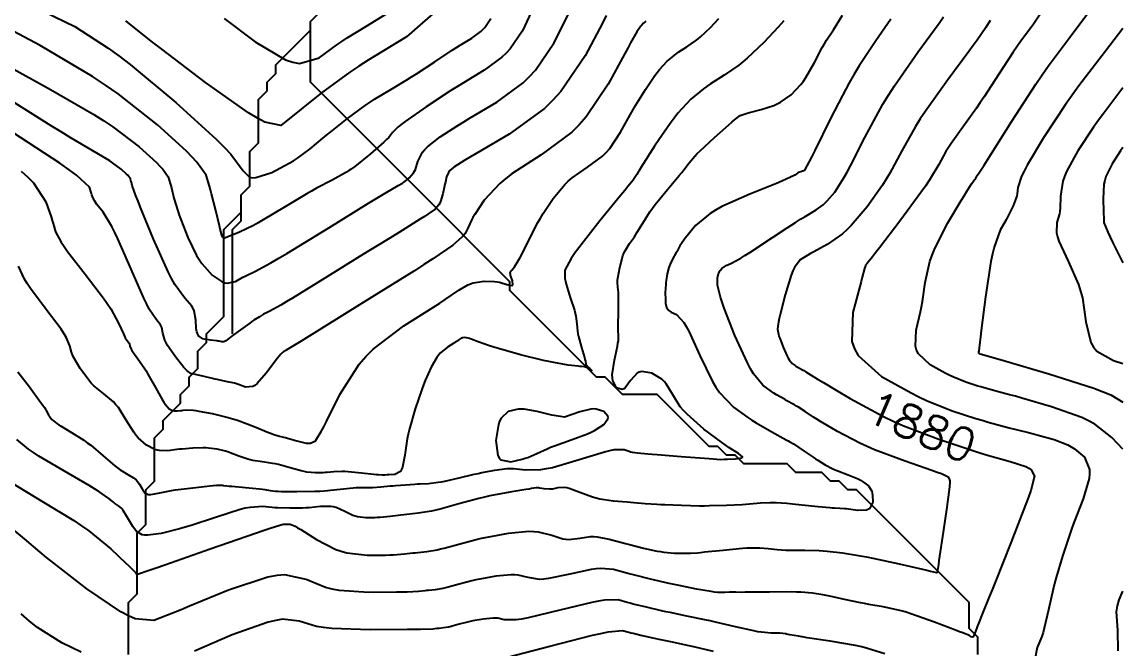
# Model space of a CAD drawing. Header units: metres. Extents: x 837475 to 838479, y 1189012 to 1191015.
# Drawn here: x 838349.6 to 838476.5, y 1189765.9 to 1189838.2 of the extents above; entities that cross this region are included whole.
import ezdxf

# ---------------------------------------------------------------- set-up
doc = ezdxf.new("R2010")
doc.units = ezdxf.units.M
doc.header["$LTSCALE"] = 0.3
for name, color, linetype in [('COTAS 10', 1, 'Continuous'), ('COTAS INT', 252, 'Continuous'), ('DRENAJE', 5, 'Continuous')]:
    doc.layers.add(name, color=color, linetype=linetype)
doc.styles.get("Standard").update_dxf_attribs({"font": 'simplex.shx'})

msp = doc.modelspace()

# ---------------------------------------------------------------- linework, layer by layer
at = {"layer": 'COTAS 10'}
for points in [[(838352.063, 1189839.37), (838355.663, 1189837.626), (838359.512, 1189835.154), (838360.737, 1189834.252), (838362.032, 1189833.257), (838367.287, 1189828.877), (838371.951, 1189824.632), (838372.874, 1189823.721), (838373.637, 1189822.924), (838375.063, 1189821.001), (838375.801, 1189820.258), (838376.132, 1189820.206), (838376.516, 1189820.22), (838378.359, 1189820.823), (838380.376, 1189821.871), (838380.871, 1189822.166), (838381.339, 1189822.462), (838382.797, 1189823.547), (838384.235, 1189824.749), (838384.434, 1189824.91), (838384.69, 1189825.118), (838385.17, 1189825.504), (838387.109, 1189827.03), (838389.147, 1189828.536), (838389.69, 1189828.91), (838390.224, 1189829.264), (838392.072, 1189830.385), (838393.942, 1189831.48), (838394.489, 1189831.817), (838395.049, 1189832.169), (838397.177, 1189833.565), (838399.174, 1189834.892), (838399.652, 1189835.202), (838400.097, 1189835.486), (838401.432, 1189836.303), (838402.451, 1189837.048), (838402.697, 1189837.286), (838402.927, 1189837.539), (838403.629, 1189838.568)], [(838461.209, 1189838.318), (838460.69, 1189837.52), (838459.69, 1189836.073), (838459.25, 1189835.465), (838458.74, 1189834.767), (838456.311, 1189831.498), (838453.742, 1189827.894), (838453.143, 1189826.984), (838452.593, 1189826.113), (838451.016, 1189823.288), (838449.639, 1189820.735), (838449.216, 1189820.036), (838448.774, 1189819.34), (838447.026, 1189816.856), (838445.18, 1189814.692), (838444.676, 1189814.199), (838444.176, 1189813.751), (838442.398, 1189812.516), (838440.853, 1189811.674), (838440.501, 1189811.475), (838440.181, 1189811.291), (838439.297, 1189810.746), (838438.619, 1189809.854), (838438.429, 1189809.451), (838438.238, 1189808.979), (838437.542, 1189806.713), (838436.981, 1189804.453), (838436.876, 1189803.987), (838436.792, 1189803.589), (838436.68, 1189802.801), (838436.67, 1189802.728), (838436.708, 1189802.535), (838436.783, 1189802.16), (838436.848, 1189801.947), (838436.927, 1189801.71), (838437.332, 1189800.653), (838437.795, 1189799.629), (838437.911, 1189799.413), (838438.021, 1189799.225), (838438.372, 1189798.791), (838438.695, 1189798.558), (838438.787, 1189798.497), (838438.881, 1189798.439), (838439.227, 1189798.241), (838439.554, 1189798.062), (838439.634, 1189798.015), (838439.711, 1189797.969), (838439.952, 1189797.812), (838440.864, 1189797.252), (838441.363, 1189796.952), (838441.969, 1189796.589), (838443.431, 1189795.718), (838445.049, 1189794.754), (838448.914, 1189792.666), (838450.015, 1189792.143), (838451.129, 1189791.645), (838455.263, 1189790.044), (838459.099, 1189788.776), (838460.024, 1189788.487), (838460.89, 1189788.224), (838463.523, 1189787.501), (838465.32, 1189786.908), (838465.659, 1189786.728), (838465.928, 1189786.541), (838466.326, 1189785.806), (838465.875, 1189784.152), (838465.608, 1189783.386), (838465.281, 1189782.485), (838463.588, 1189778.118), (838461.807, 1189773.665), (838461.424, 1189772.711), (838461.089, 1189771.877), (838460.273, 1189769.869), (838459.839, 1189768.794), (838459.743, 1189768.548), (838459.658, 1189768.325), (838459.439, 1189767.704), (838459.282, 1189767.347), (838459.235, 1189767.29), (838459.188, 1189767.252), (838459.007, 1189767.262), (838458.844, 1189767.372), (838458.809, 1189767.396), (838458.777, 1189767.417), (838458.695, 1189767.47), (838458.062, 1189767.722), (838457.682, 1189767.868), (838457.214, 1189768.048), (838454.786, 1189768.974), (838452.051, 1189769.941), (838451.39, 1189770.146), (838450.771, 1189770.324), (838448.88, 1189770.741), (838447.209, 1189771.019), (838446.728, 1189771.108), (838446.239, 1189771.204), (838444.407, 1189771.595), (838442.697, 1189771.966), (838442.285, 1189772.048), (838441.9, 1189772.122), (838440.732, 1189772.317), (838439.364, 1189772.42), (838439.129, 1189772.427), (838438.854, 1189772.436), (838438.286, 1189772.446), (838435.757, 1189772.44), (838433.396, 1189772.409), (838432.933, 1189772.405), (838432.553, 1189772.402), (838431.871, 1189772.406), (838431.698, 1189772.424), (838431.541, 1189772.441), (838431.329, 1189772.438), (838431.237, 1189772.432), (838431.129, 1189772.424), (838430.621, 1189772.374), (838429.75, 1189772.397), (838429.414, 1189772.434), (838429.038, 1189772.485), (838427.338, 1189772.78), (838425.329, 1189773.19), (838424.758, 1189773.313), (838424.18, 1189773.441), (838422.042, 1189773.937), (838420.061, 1189774.425), (838419.583, 1189774.547), (838419.136, 1189774.663), (838417.777, 1189775.036), (838416.295, 1189775.16), (838415.771, 1189775.119), (838415.198, 1189775.045), (838412.717, 1189774.506), (838410.275, 1189773.987), (838409.726, 1189773.926), (838409.232, 1189773.901), (838407.911, 1189774.107), (838406.756, 1189774.4), (838406.368, 1189774.429), (838405.951, 1189774.435), (838404.197, 1189774.271), (838402.361, 1189773.94), (838401.893, 1189773.841), (838401.441, 1189773.739), (838399.954, 1189773.347), (838398.694, 1189772.999), (838398.386, 1189772.925), (838398.097, 1189772.861), (838397.198, 1189772.712), (838396.43, 1189772.627), (838396.222, 1189772.603), (838396.016, 1189772.58), (838395.29, 1189772.497), (838393.974, 1189772.43), (838393.396, 1189772.417), (838392.726, 1189772.407), (838389.536, 1189772.391), (838386.126, 1189772.622), (838385.317, 1189772.768), (838384.567, 1189772.949), (838382.346, 1189773.899), (838379.852, 1189774.426), (838378.93, 1189774.34), (838377.907, 1189774.154), (838373.373, 1189772.647), (838368.894, 1189770.797), (838367.904, 1189770.394), (838367.024, 1189770.039), (838364.75, 1189769.155), (838362.617, 1189769.365), (838361.825, 1189769.7), (838360.947, 1189770.155), (838357.047, 1189772.801), (838353.221, 1189775.775), (838352.39, 1189776.438), (838351.657, 1189777.03), (838349.832, 1189778.59), (838348.492, 1189779.698)], [(838349.475, 1189820.955), (838350.247, 1189820.269), (838350.905, 1189819.609), (838352.328, 1189817.437), (838352.911, 1189815.681), (838353.039, 1189815.285), (838353.152, 1189814.926), (838353.442, 1189813.954), (838354.083, 1189812.771), (838354.418, 1189812.279), (838354.821, 1189811.716), (838356.846, 1189809.09), (838358.946, 1189806.331), (838359.397, 1189805.684), (838359.791, 1189805.087), (838360.743, 1189803.352), (838361.251, 1189802.187), (838361.366, 1189801.949), (838361.47, 1189801.747), (838361.75, 1189801.324), (838361.917, 1189801.13), (838361.949, 1189801.073), (838361.974, 1189801.015), (838362.014, 1189800.792), (838362.15, 1189800.429), (838362.236, 1189800.281), (838362.344, 1189800.113), (838362.907, 1189799.338), (838363.644, 1189798.279), (838363.862, 1189797.932), (838364.085, 1189797.562), (838364.939, 1189796.032), (838365.727, 1189794.632), (838365.909, 1189794.344), (838366.075, 1189794.098), (838366.543, 1189793.57), (838366.908, 1189793.381), (838367.009, 1189793.35), (838367.11, 1189793.327), (838367.475, 1189793.322), (838367.863, 1189793.372), (838367.978, 1189793.384), (838368.097, 1189793.396), (838368.556, 1189793.432), (838369.3, 1189793.389), (838369.599, 1189793.35), (838369.938, 1189793.299), (838371.498, 1189793.021), (838373.35, 1189792.573), (838373.873, 1189792.416), (838374.4, 1189792.245), (838376.341, 1189791.508), (838377.984, 1189790.834), (838378.323, 1189790.703), (838378.612, 1189790.597), (838379.238, 1189790.412), (838379.727, 1189790.31), (838379.93, 1189790.255), (838380.162, 1189790.189), (838381.243, 1189789.854), (838382.345, 1189789.608), (838382.59, 1189789.598), (838382.81, 1189789.613), (838383.386, 1189789.874), (838384.066, 1189790.951), (838384.352, 1189791.479), (838384.679, 1189792.107), (838386.209, 1189795.208), (838388.44, 1189798.707), (838389.209, 1189799.586), (838390.043, 1189800.427), (838393.599, 1189803.137), (838396.993, 1189805.262), (838397.724, 1189805.733), (838398.366, 1189806.153), (838399.931, 1189807.245), (838400.972, 1189807.865), (838401.283, 1189807.986), (838401.603, 1189808.086), (838402.845, 1189808.268), (838404.042, 1189808.237), (838404.335, 1189808.203), (838404.611, 1189808.159), (838405.469, 1189807.908), (838406.026, 1189807.773), (838406.111, 1189807.802), (838406.167, 1189807.86), (838406.123, 1189808.309), (838405.936, 1189808.84), (838405.902, 1189808.949), (838405.875, 1189809.042), (838405.844, 1189809.242), (838405.931, 1189809.405), (838405.979, 1189809.474), (838406.037, 1189809.554), (838406.334, 1189809.932), (838406.785, 1189810.636), (838406.817, 1189810.686), (838406.992, 1189811.003), (838407.185, 1189811.368), (838408.035, 1189813.077), (838409.049, 1189815.033), (838409.345, 1189815.552), (838409.649, 1189816.063), (838410.803, 1189817.827), (838412.139, 1189819.412), (838412.557, 1189819.809), (838412.997, 1189820.189), (838414.757, 1189821.41), (838416.499, 1189822.702), (838416.927, 1189823.127), (838417.33, 1189823.58), (838418.59, 1189825.455), (838419.7, 1189827.467), (838420.01, 1189828.005), (838420.321, 1189828.536), (838421.45, 1189830.386), (838422.526, 1189831.977), (838422.803, 1189832.345), (838423.071, 1189832.681), (838423.962, 1189833.633), (838424.548, 1189834.118), (838424.816, 1189834.341), (838425.06, 1189834.524), (838425.308, 1189834.701), (838426.232, 1189835.29), (838427.223, 1189835.967), (838427.513, 1189836.198), (838427.81, 1189836.449), (838428.939, 1189837.517), (838429.923, 1189838.55)], [(838476.51378, 1189823.68117), (838476.241, 1189823.297), (838475.249, 1189821.808), (838474.549, 1189820.329), (838474.422, 1189819.897), (838474.324, 1189819.455), (838474.21, 1189817.78), (838474.273, 1189816.303), (838474.286, 1189815.987), (838474.298, 1189815.711), (838474.325, 1189815.049), (838474.753, 1189813.925), (838475.018, 1189813.358), (838475.346, 1189812.68), (838476.51378, 1189810.37992)]]:
    msp.add_lwpolyline(points, dxfattribs=at)
at = {"layer": 'COTAS INT'}
for points in [[(838408.56, 1189839.874), (838407.259, 1189837.137), (838405.855, 1189835.078), (838405.394, 1189834.573), (838404.902, 1189834.095), (838402.863, 1189832.607), (838400.474, 1189831.162), (838399.761, 1189830.712), (838399.025, 1189830.242), (838396.181, 1189828.363), (838393.762, 1189826.681), (838393.295, 1189826.334), (838392.915, 1189826.039), (838392.272, 1189825.401), (838391.845, 1189824.841), (838391.6, 1189824.594), (838391.301, 1189824.307), (838389.764, 1189822.941), (838387.933, 1189821.487), (838387.448, 1189821.146), (838387.265, 1189821.025), (838386.972, 1189820.831), (838385.333, 1189819.915), (838383.53, 1189818.985), (838382.95, 1189818.662), (838382.335, 1189818.31), (838379.825, 1189816.801), (838377.366, 1189815.331), (838376.784, 1189815.004), (838376.245, 1189814.712), (838374.653, 1189813.944), (838373.588, 1189813.502), (838373.381, 1189813.416), (838373.212, 1189813.345), (838372.919, 1189813.216), (838372.87, 1189813.205), (838372.855, 1189813.208), (838372.839, 1189813.214), (838372.778, 1189813.255), (838372.717, 1189813.324), (838372.701, 1189813.348), (838372.685, 1189813.373), (838372.633, 1189813.48), (838372.49, 1189814.002), (838372.417, 1189814.289), (838372.329, 1189814.638), (838371.894, 1189816.412), (838371.403, 1189818.361), (838371.281, 1189818.82), (838371.165, 1189819.244), (838370.796, 1189820.486), (838369.734, 1189821.998), (838369.182, 1189822.592), (838368.518, 1189823.262), (838365.187, 1189826.319), (838360.639, 1189829.878), (838359.208, 1189830.865), (838357.703, 1189831.854), (838351.647, 1189835.429), (838346.133, 1189838.38)], [(838398.178, 1189840.179), (838393.888, 1189836.446), (838389.477, 1189833.761), (838388.389, 1189833.052), (838387.358, 1189832.359), (838384.114, 1189829.98), (838381.763, 1189828.111), (838379.406, 1189826.237), (838377.577, 1189826.597), (838376.713, 1189827.054), (838375.695, 1189827.667), (838370.729, 1189831.171), (838365.686, 1189835.01), (838364.619, 1189835.834), (838363.696, 1189836.554), (838361.55, 1189838.292)], [(838467.539, 1189839.895), (838466.115, 1189837.809), (838464.687, 1189835.895), (838464.267, 1189835.294), (838463.836, 1189834.663), (838462.191, 1189832.129), (838460.513, 1189829.533), (838460.062, 1189828.863), (838459.618, 1189828.215), (838458.059, 1189826.049), (838456.708, 1189824.153), (838456.393, 1189823.674), (838456.104, 1189823.216), (838455.274, 1189821.73), (838454.181, 1189819.901), (838453.726, 1189819.227), (838453.205, 1189818.481), (838450.773, 1189815.179), (838448.448, 1189812.131), (838447.994, 1189811.544), (838447.624, 1189811.069), (838446.973, 1189810.281), (838446.865, 1189810.163), (838446.837, 1189810.11), (838446.81, 1189810.048), (838446.717, 1189809.75), (838446.454, 1189808.752), (838446.319, 1189808.248), (838446.157, 1189807.645), (838445.35, 1189804.648), (838445.259, 1189801.305), (838445.55, 1189800.484), (838445.977, 1189799.708), (838448.66, 1189797.287), (838452.089, 1189795.389), (838452.986, 1189794.944), (838453.861, 1189794.533), (838456.832, 1189793.341), (838459.558, 1189792.453), (838460.279, 1189792.235), (838460.984, 1189792.029), (838463.408, 1189791.384), (838465.617, 1189790.829), (838466.186, 1189790.68), (838466.738, 1189790.533), (838468.58, 1189790.017), (838470.163, 1189789.396), (838470.551, 1189789.183), (838470.917, 1189788.952), (838472.06, 1189787.97), (838472.649, 1189786.565), (838472.667, 1189786.068), (838472.621, 1189785.523), (838471.932, 1189783.166), (838470.894, 1189780.536), (838470.628, 1189779.819), (838470.371, 1189779.107), (838469.525, 1189776.579), (838468.802, 1189774.108), (838468.624, 1189773.433), (838468.456, 1189772.762), (838467.929, 1189770.37), (838467.445, 1189768.267), (838467.303, 1189767.779), (838467.159, 1189767.331), (838466.611, 1189766.05), (838466.34, 1189764.657)], [(838416.935, 1189838.897), (838416.52, 1189838.081), (838414.518, 1189834.273), (838411.71, 1189830.156), (838410.788, 1189829.145), (838409.803, 1189828.191), (838405.727, 1189825.213), (838402.019, 1189823.046), (838401.268, 1189822.603), (838400.635, 1189822.227), (838399.344, 1189821.437), (838398.906, 1189821.053), (838398.811, 1189820.933), (838398.728, 1189820.808), (838398.526, 1189820.307), (838398.383, 1189819.677), (838398.337, 1189819.471), (838398.289, 1189819.25), (838398.092, 1189818.336), (838397.829, 1189817.456), (838397.738, 1189817.256), (838397.64, 1189817.076), (838397.22, 1189816.585), (838396.349, 1189815.987), (838395.967, 1189815.739), (838395.523, 1189815.456), (838393.409, 1189814.137), (838391.961, 1189813.242), (838390.509, 1189812.345), (838389.569, 1189811.764), (838388.569, 1189811.146), (838384.466, 1189808.605), (838380.766, 1189806.332), (838380.021, 1189805.882), (838379.397, 1189805.51), (838378.153, 1189804.815), (838377.69, 1189804.604), (838377.558, 1189804.538), (838377.425, 1189804.467), (838376.93, 1189804.183), (838376.291, 1189803.766), (838376.067, 1189803.612), (838375.823, 1189803.441), (838374.771, 1189802.684), (838373.789, 1189801.961), (838373.588, 1189801.811), (838373.419, 1189801.683), (838373.068, 1189801.405), (838372.91, 1189801.306), (838372.862, 1189801.291), (838372.813, 1189801.282), (838372.621, 1189801.297), (838372.295, 1189801.352), (838372.161, 1189801.37), (838372.009, 1189801.387), (838371.3, 1189801.458), (838370.582, 1189801.582), (838370.424, 1189801.633), (838370.283, 1189801.691), (838369.921, 1189801.963), (838369.724, 1189802.437), (838369.686, 1189802.623), (838369.657, 1189802.831), (838369.613, 1189803.782), (838369.423, 1189804.843), (838369.302, 1189805.121), (838369.151, 1189805.393), (838368.355, 1189806.318), (838367.199, 1189807.897), (838366.819, 1189808.58), (838366.415, 1189809.371), (838364.741, 1189813.116), (838363.242, 1189816.77), (838362.947, 1189817.502), (838362.704, 1189818.114), (838362.263, 1189819.317), (838362.17, 1189819.688), (838362.147, 1189819.775), (838362.125, 1189819.856), (838362.054, 1189820.093), (838361.852, 1189820.38), (838361.747, 1189820.493), (838361.621, 1189820.621), (838360.987, 1189821.202), (838360.016, 1189821.938), (838359.676, 1189822.162), (838359.307, 1189822.396), (838357.718, 1189823.315), (838355.098, 1189824.853), (838354.078, 1189825.476), (838352.93, 1189826.186), (838347.718, 1189829.465)], [(838347.931, 1189833.105), (838352.864, 1189830.367), (838357.832, 1189827.493), (838358.988, 1189826.763), (838360.049, 1189826.061), (838363.087, 1189823.761), (838365.07, 1189821.942), (838365.465, 1189821.543), (838365.793, 1189821.189), (838366.425, 1189820.289), (838366.645, 1189819.55), (838366.714, 1189819.298), (838366.787, 1189819.025), (838367.079, 1189817.864), (838367.517, 1189816.376), (838367.682, 1189815.896), (838367.866, 1189815.386), (838368.687, 1189813.298), (838369.69, 1189811.248), (838369.988, 1189810.761), (838370.295, 1189810.31), (838371.478, 1189808.976), (838372.645, 1189808.191), (838372.943, 1189808.087), (838373.229, 1189808.031), (838374.169, 1189808.24), (838375.039, 1189808.736), (838375.281, 1189808.862), (838375.523, 1189808.983), (838376.403, 1189809.38), (838378.252, 1189810.378), (838379.105, 1189810.878), (838380.106, 1189811.476), (838384.954, 1189814.443), (838389.528, 1189817.263), (838389.718, 1189817.38), (838390.665, 1189817.959), (838391.452, 1189818.436), (838392.952, 1189819.311), (838393.421, 1189819.573), (838393.556, 1189819.663), (838393.695, 1189819.761), (838394.218, 1189820.176), (838394.701, 1189820.75), (838394.813, 1189820.948), (838394.917, 1189821.163), (838395.217, 1189822.08), (838395.754, 1189823.136), (838396.007, 1189823.44), (838396.306, 1189823.748), (838397.762, 1189824.9), (838399.83, 1189826.234), (838400.514, 1189826.657), (838401.247, 1189827.104), (838404.295, 1189828.91), (838407.352, 1189831.143), (838408.091, 1189831.859), (838408.782, 1189832.617), (838410.888, 1189835.705), (838412.54, 1189838.978)], [(838348.31, 1189785.058), (838351.845, 1189782.931), (838355.537, 1189780.691), (838356.427, 1189780.09), (838357.259, 1189779.498), (838359.788, 1189777.43), (838361.542, 1189775.781), (838361.886, 1189775.454), (838362.168, 1189775.183), (838362.677, 1189774.668), (838362.777, 1189774.551), (838362.801, 1189774.529), (838362.824, 1189774.513), (838362.895, 1189774.494), (838364.213, 1189774.949), (838365.021, 1189775.231), (838366.022, 1189775.581), (838371.241, 1189777.408), (838376.472, 1189779.229), (838377.481, 1189779.575), (838378.299, 1189779.853), (838379.667, 1189780.282), (838379.802, 1189780.268), (838379.844, 1189780.265), (838379.887, 1189780.262), (838380.057, 1189780.258), (838380.233, 1189780.261), (838380.28, 1189780.263), (838380.326, 1189780.265), (838380.488, 1189780.281), (838381.046, 1189780.018), (838381.342, 1189779.846), (838381.7, 1189779.631), (838383.504, 1189778.495), (838385.745, 1189777.356), (838386.379, 1189777.138), (838387.019, 1189776.963), (838389.375, 1189776.686), (838391.488, 1189776.708), (838391.974, 1189776.721), (838392.416, 1189776.739), (838393.657, 1189776.828), (838394.635, 1189776.941), (838394.913, 1189776.972), (838395.193, 1189777.004), (838396.227, 1189777.118), (838397.437, 1189777.319), (838397.827, 1189777.405), (838398.241, 1189777.504), (838399.937, 1189777.973), (838401.941, 1189778.502), (838402.549, 1189778.639), (838403.18, 1189778.772), (838405.651, 1189779.218), (838408.014, 1189779.439), (838408.576, 1189779.43), (838409.098, 1189779.391), (838410.653, 1189778.997), (838411.933, 1189778.585), (838412.283, 1189778.535), (838412.63, 1189778.512), (838413.868, 1189778.66), (838415.132, 1189778.843), (838415.497, 1189778.842), (838415.867, 1189778.819), (838417.257, 1189778.55), (838418.737, 1189778.136), (838419.165, 1189778.023), (838419.6, 1189777.909), (838421.234, 1189777.502), (838422.803, 1189777.169), (838423.196, 1189777.103), (838423.572, 1189777.047), (838424.782, 1189776.937), (838425.732, 1189776.91), (838425.944, 1189776.906), (838426.135, 1189776.904), (838426.637, 1189776.909), (838427.436, 1189776.975), (838427.813, 1189777.012), (838428.257, 1189777.057), (838430.424, 1189777.283), (838432.658, 1189777.493), (838433.144, 1189777.526), (838433.574, 1189777.549), (838434.647, 1189777.544), (838435.589, 1189777.445), (838436.627, 1189777.336), (838437.632, 1189777.268), (838437.966, 1189777.257), (838438.323, 1189777.25), (838438.787, 1189777.25), (838439.811, 1189777.251), (838441.478, 1189777.222), (838441.948, 1189777.195), (838442.422, 1189777.161), (838444.165, 1189776.968), (838446.243, 1189776.622), (838446.928, 1189776.49), (838447.66, 1189776.343), (838450.7, 1189775.684), (838453.398, 1189775.072), (838453.914, 1189774.955), (838454.33, 1189774.861), (838454.999, 1189774.71), (838455.018, 1189774.706), (838455.024, 1189774.704), (838455.031, 1189774.702), (838455.06, 1189774.692), (838455.092, 1189774.695), (838455.1, 1189774.702), (838455.108, 1189774.711), (838455.136, 1189774.763), (838455.159, 1189774.828), (838455.167, 1189774.862), (838455.176, 1189774.919), (838455.275, 1189775.632), (838455.337, 1189776.062), (838455.413, 1189776.593), (838455.812, 1189779.351), (838456.225, 1189782.23), (838456.311, 1189782.837), (838456.385, 1189783.362), (838456.548, 1189784.573), (838456.583, 1189785.148), (838456.576, 1189785.273), (838456.561, 1189785.382), (838456.448, 1189785.654), (838455.574, 1189786.049), (838455.079, 1189786.236), (838454.475, 1189786.457), (838451.382, 1189787.539), (838447.873, 1189788.851), (838447.007, 1189789.219), (838446.187, 1189789.587), (838443.607, 1189790.932), (838441.643, 1189792.113), (838441.212, 1189792.378), (838440.829, 1189792.616), (838439.852, 1189793.254), (838439.108, 1189793.739), (838438.872, 1189793.88), (838438.624, 1189794.026), (838437.617, 1189794.577), (838437.542, 1189794.62), (838436.549, 1189795.186), (838436.261, 1189795.367), (838435.977, 1189795.553), (838434.981, 1189796.272), (838433.897, 1189797.611), (838433.558, 1189798.189), (838433.201, 1189798.856), (838431.773, 1189802.013), (838430.528, 1189805.18), (838430.287, 1189805.853), (838430.092, 1189806.437), (838429.76, 1189807.814), (838429.758, 1189808.509), (838429.769, 1189808.665), (838429.786, 1189808.805), (838429.892, 1189809.176), (838430.035, 1189809.426), (838430.076, 1189809.489), (838430.117, 1189809.55), (838430.269, 1189809.748), (838430.522, 1189809.945), (838430.626, 1189810.005), (838430.746, 1189810.067), (838431.301, 1189810.309), (838432.434, 1189810.924), (838432.918, 1189811.22), (838433.475, 1189811.571), (838436.103, 1189813.294), (838437.791, 1189814.41), (838438.763, 1189815.052), (838439.341, 1189815.425), (838439.851, 1189815.749), (838441.119, 1189816.507), (838441.949, 1189817.084), (838442.182, 1189817.293), (838442.417, 1189817.523), (838443.279, 1189818.533), (838444.342, 1189820.2), (838444.705, 1189820.845), (838445.097, 1189821.569), (838446.759, 1189824.846), (838448.825, 1189828.666), (838449.472, 1189829.732), (838450.151, 1189830.802), (838452.877, 1189834.697), (838455.329, 1189838.032), (838455.837, 1189838.748)], [(838421.495, 1189838.244), (838421.23, 1189838.024), (838420.953, 1189837.729), (838420.87, 1189837.624), (838420.784, 1189837.51), (838420.45, 1189837.016), (838419.731, 1189835.753), (838419.402, 1189835.154), (838419.017, 1189834.447), (838417.158, 1189830.994), (838414.62, 1189827.214), (838413.806, 1189826.301), (838412.945, 1189825.446), (838409.434, 1189822.842), (838406.101, 1189820.685), (838405.351, 1189820.112), (838404.676, 1189819.549), (838402.865, 1189817.605), (838401.777, 1189815.98), (838401.558, 1189815.618), (838401.376, 1189815.295), (838401.015, 1189814.449), (838400.668, 1189813.78), (838400.494, 1189813.568), (838400.286, 1189813.344), (838399.253, 1189812.443), (838396.932, 1189810.848), (838395.912, 1189810.187), (838394.808, 1189809.483), (838394.728, 1189809.432), (838389.092, 1189805.915), (838381.734, 1189801.375), (838380.233, 1189800.449), (838380.04, 1189800.33), (838380.001, 1189800.307), (838379.969, 1189800.287), (838379.904, 1189800.251), (838379.88, 1189800.24), (838379.873, 1189800.237), (838379.866, 1189800.233), (838379.84, 1189800.218), (838379.795, 1189800.188), (838379.782, 1189800.179), (838379.727, 1189800.14), (838379.641, 1189800.07), (838379.608, 1189800.042), (838379.572, 1189800.01), (838379.409, 1189799.862), (838379.037, 1189799.419), (838378.87, 1189799.2), (838378.674, 1189798.94), (838377.733, 1189797.654), (838376.682, 1189796.463), (838376.417, 1189796.263), (838376.163, 1189796.119), (838375.342, 1189796.068), (838374.54, 1189796.36), (838374.299, 1189796.433), (838374.049, 1189796.503), (838373.076, 1189796.725), (838372.063, 1189796.933), (838371.788, 1189796.993), (838371.515, 1189797.054), (838370.549, 1189797.285), (838369.739, 1189797.481), (838369.564, 1189797.521), (838369.41, 1189797.553), (838369.035, 1189797.617), (838368.621, 1189797.925), (838368.443, 1189798.111), (838368.239, 1189798.342), (838367.271, 1189799.54), (838366.351, 1189800.864), (838366.176, 1189801.174), (838366.035, 1189801.46), (838365.813, 1189802.287), (838365.699, 1189802.929), (838365.625, 1189803.097), (838365.534, 1189803.261), (838365.053, 1189803.821), (838364.242, 1189805.043), (838363.943, 1189805.625), (838363.612, 1189806.313), (838362.144, 1189809.678), (838360.626, 1189813.148), (838360.263, 1189813.902), (838359.924, 1189814.567), (838358.907, 1189816.221), (838358.206, 1189817.13), (838358.066, 1189817.325), (838357.95, 1189817.496), (838357.728, 1189817.906), (838357.628, 1189818.242), (838357.589, 1189818.367), (838357.544, 1189818.504), (838357.343, 1189819.112), (838355.847, 1189820.501), (838354.988, 1189821.131), (838353.935, 1189821.867), (838348.522, 1189825.412)], [(838449.76, 1189838.497), (838448.006, 1189835.98), (838446.075, 1189833.095), (838445.516, 1189832.154), (838444.946, 1189831.151), (838444.19, 1189829.694), (838442.8, 1189827.017), (838440.994, 1189823.349), (838440.638, 1189822.639), (838440.344, 1189822.062), (838439.807, 1189821.086), (838439.659, 1189820.987), (838439.612, 1189820.964), (838439.561, 1189820.942), (838439.356, 1189820.88), (838439.114, 1189820.793), (838439.041, 1189820.756), (838438.964, 1189820.713), (838438.665, 1189820.511), (838437.678, 1189820.03), (838437.167, 1189819.811), (838436.554, 1189819.555), (838433.485, 1189818.32), (838430.251, 1189816.867), (838429.534, 1189816.473), (838428.895, 1189816.083), (838427.233, 1189814.704), (838426.252, 1189813.517), (838426.042, 1189813.247), (838425.858, 1189813.003), (838425.42, 1189812.335), (838425.137, 1189811.809), (838425.053, 1189811.654), (838424.965, 1189811.495), (838424.626, 1189810.889), (838424.308, 1189810.237), (838424.234, 1189810.049), (838424.166, 1189809.858), (838423.973, 1189809.142), (838423.844, 1189808.36), (838423.816, 1189808.127), (838423.793, 1189807.887), (838423.738, 1189806.96), (838423.744, 1189806.107), (838423.759, 1189805.913), (838423.779, 1189805.737), (838423.897, 1189805.254), (838424.163, 1189804.904), (838424.276, 1189804.812), (838424.406, 1189804.723), (838425.016, 1189804.418), (838425.87, 1189803.519), (838426.153, 1189803.055), (838426.457, 1189802.498), (838427.723, 1189799.707), (838429.166, 1189796.726), (838429.582, 1189796.048), (838430.005, 1189795.435), (838431.59, 1189793.753), (838433.259, 1189792.549), (838433.735, 1189792.236), (838434.217, 1189791.933), (838436.007, 1189790.913), (838437.694, 1189789.989), (838437.891, 1189789.874), (838438.111, 1189789.746), (838438.506, 1189789.508), (838439.752, 1189788.696), (838440.795, 1189787.981), (838441.061, 1189787.805), (838441.318, 1189787.637), (838442.165, 1189787.111), (838443.052, 1189786.648), (838443.334, 1189786.521), (838443.631, 1189786.395), (838444.838, 1189785.944), (838445.99, 1189785.477), (838446.253, 1189785.34), (838446.492, 1189785.201), (838447.155, 1189784.673), (838447.539, 1189784.054), (838447.603, 1189783.856), (838447.648, 1189783.648), (838447.657, 1189782.803), (838447.324, 1189782.098), (838447.154, 1189781.979), (838446.951, 1189781.892), (838445.934, 1189781.85), (838444.864, 1189781.987), (838444.626, 1189782.013), (838444.415, 1189782.033), (838443.864, 1189782.063), (838443.25, 1189782.09), (838442.998, 1189782.11), (838442.712, 1189782.134), (838441.382, 1189782.265), (838439.479, 1189782.466), (838438.409, 1189782.579), (838437.753, 1189782.648), (838436.505, 1189782.734), (838436.172, 1189782.74), (838435.844, 1189782.739), (838434.704, 1189782.671), (838433.434, 1189782.559), (838433.023, 1189782.531), (838432.588, 1189782.504), (838430.802, 1189782.413), (838428.821, 1189782.36), (838428.261, 1189782.357), (838427.697, 1189782.357), (838425.622, 1189782.399), (838423.696, 1189782.476), (838423.225, 1189782.499), (838422.782, 1189782.522), (838421.408, 1189782.612), (838420.124, 1189782.717), (838419.737, 1189782.749), (838419.336, 1189782.783), (838417.774, 1189782.92), (838416.175, 1189783.16), (838415.751, 1189783.261), (838415.334, 1189783.375), (838413.894, 1189783.91), (838412.659, 1189784.376), (838412.371, 1189784.447), (838412.107, 1189784.494), (838411.348, 1189784.453), (838410.736, 1189784.312), (838410.564, 1189784.295), (838410.39, 1189784.288), (838409.755, 1189784.341), (838409.222, 1189784.43), (838409.114, 1189784.444), (838409.022, 1189784.455), (838408.832, 1189784.457), (838408.32, 1189784.365), (838408.026, 1189784.315), (838407.665, 1189784.256), (838405.812, 1189783.957), (838403.519, 1189783.527), (838402.881, 1189783.385), (838402.242, 1189783.232), (838399.921, 1189782.599), (838397.789, 1189782.01), (838397.268, 1189781.885), (838396.777, 1189781.777), (838395.256, 1189781.524), (838393.955, 1189781.38), (838393.603, 1189781.341), (838393.254, 1189781.301), (838392.024, 1189781.16), (838390.859, 1189781.047), (838390.551, 1189781.025), (838390.25, 1189781.008), (838389.214, 1189780.981), (838388.236, 1189781.096), (838387.97, 1189781.168), (838387.707, 1189781.259), (838386.776, 1189781.732), (838385.79, 1189782.175), (838385.491, 1189782.246), (838385.182, 1189782.295), (838383.974, 1189782.285), (838382.657, 1189782.162), (838382.279, 1189782.139), (838381.895, 1189782.122), (838380.461, 1189782.099), (838379.079, 1189782.136), (838378.728, 1189782.156), (838378.391, 1189782.18), (838377.287, 1189782.3), (838375.856, 1189782.202), (838375.312, 1189782.089), (838374.704, 1189781.938), (838371.976, 1189781.08), (838369.086, 1189780.118), (838368.376, 1189779.902), (838367.706, 1189779.707), (838365.611, 1189779.183), (838364.054, 1189778.984), (838363.722, 1189778.994), (838363.433, 1189779.031), (838362.749, 1189779.403), (838362.337, 1189780.009), (838362.22, 1189780.195), (838362.102, 1189780.39), (838361.662, 1189781.157), (838361.242, 1189781.844), (838361.135, 1189781.987), (838361.033, 1189782.11), (838360.7, 1189782.384), (838360.343, 1189782.6), (838360.225, 1189782.687), (838360.098, 1189782.785), (838359.574, 1189783.234), (838358.436, 1189784.036), (838357.923, 1189784.356), (838357.324, 1189784.719), (838354.446, 1189786.383), (838351.514, 1189788.121), (838350.881, 1189788.53), (838350.326, 1189788.908), (838348.968, 1189790.013)], [(838349.092, 1189797.819), (838350.409, 1189796.086), (838351.705, 1189794.346), (838351.957, 1189793.995), (838352.161, 1189793.699), (838352.509, 1189793.102), (838352.611, 1189792.844), (838352.661, 1189792.763), (838352.72, 1189792.678), (838353.011, 1189792.335), (838353.57, 1189791.88), (838353.798, 1189791.724), (838354.059, 1189791.556), (838355.266, 1189790.84), (838356.689, 1189789.939), (838357.086, 1189789.653), (838357.483, 1189789.352), (838358.929, 1189788.134), (838360.247, 1189787.004), (838360.565, 1189786.757), (838360.862, 1189786.54), (838361.762, 1189785.995), (838362.433, 1189785.608), (838362.585, 1189785.49), (838362.723, 1189785.367), (838363.1, 1189784.882), (838363.37, 1189784.412), (838363.44, 1189784.298), (838363.508, 1189784.192), (838363.737, 1189783.866), (838364.102, 1189783.69), (838364.256, 1189783.678), (838364.433, 1189783.682), (838365.261, 1189783.829), (838366.421, 1189784.073), (838366.807, 1189784.139), (838367.222, 1189784.204), (838368.952, 1189784.43), (838370.581, 1189784.612), (838370.932, 1189784.65), (838371.239, 1189784.682), (838371.986, 1189784.75), (838372.367, 1189784.772), (838372.444, 1189784.776), (838372.509, 1189784.778), (838372.639, 1189784.777), (838372.688, 1189784.765), (838372.702, 1189784.761), (838372.716, 1189784.756), (838372.768, 1189784.736), (838373.194, 1189784.683), (838373.444, 1189784.658), (838373.751, 1189784.627), (838375.337, 1189784.479), (838376.964, 1189784.318), (838377.297, 1189784.28), (838377.579, 1189784.245), (838378.172, 1189784.143), (838378.804, 1189784.073), (838379.11, 1189784.058), (838379.473, 1189784.046), (838381.258, 1189784.02), (838383.337, 1189784.053), (838383.886, 1189784.078), (838384.422, 1189784.11), (838386.262, 1189784.285), (838387.755, 1189784.453), (838388.074, 1189784.481), (838388.352, 1189784.501), (838389.013, 1189784.507), (838389.544, 1189784.489), (838389.74, 1189784.494), (838389.958, 1189784.504), (838390.92, 1189784.574), (838392.028, 1189784.669), (838392.337, 1189784.694), (838392.647, 1189784.719), (838393.773, 1189784.804), (838394.87, 1189784.877), (838395.161, 1189784.895), (838395.446, 1189784.912), (838396.43, 1189784.963), (838397.548, 1189785.087), (838397.918, 1189785.149), (838398.315, 1189785.224), (838399.964, 1189785.597), (838401.703, 1189786.012), (838402.155, 1189786.113), (838402.595, 1189786.209), (838404.078, 1189786.507), (838405.473, 1189786.669), (838405.857, 1189786.678), (838406.24, 1189786.672), (838407.616, 1189786.525), (838409.4, 1189786.556), (838410.04, 1189786.663), (838410.744, 1189786.812), (838413.817, 1189787.707), (838416.731, 1189788.601), (838417.336, 1189788.75), (838417.852, 1189788.856), (838418.985, 1189788.881), (838419.565, 1189788.666), (838419.733, 1189788.62), (838419.904, 1189788.579), (838420.549, 1189788.482), (838421.724, 1189788.384), (838422.231, 1189788.343), (838422.815, 1189788.296), (838425.579, 1189788.077), (838428.265, 1189787.868), (838428.8, 1189787.827), (838429.245, 1189787.794), (838430.101, 1189787.736), (838430.531, 1189787.738), (838430.708, 1189787.742), (838430.911, 1189787.749), (838431.851, 1189787.785), (838432.575, 1189787.909), (838432.641, 1189787.971), (838432.649, 1189788.044), (838432.19, 1189788.407), (838431.068, 1189789.109), (838430.657, 1189789.395), (838430.203, 1189789.722), (838428.198, 1189791.234), (838426.248, 1189792.928), (838425.827, 1189793.369), (838425.458, 1189793.798), (838424.557, 1189795.247), (838423.85, 1189796.451), (838423.603, 1189796.726), (838423.334, 1189796.975), (838422.179, 1189797.663), (838421.016, 1189797.851), (838420.742, 1189797.784), (838420.488, 1189797.666), (838419.745, 1189796.813), (838419.127, 1189795.963), (838418.953, 1189795.848), (838418.777, 1189795.784), (838418.127, 1189795.987), (838417.687, 1189796.805), (838417.642, 1189797.129), (838417.631, 1189797.495), (838417.871, 1189799.173), (838418.224, 1189800.795), (838418.285, 1189801.127), (838418.329, 1189801.409), (838418.354, 1189802.001), (838418.301, 1189802.583), (838418.297, 1189802.857), (838418.296, 1189803.18), (838418.329, 1189804.758), (838418.354, 1189806.345), (838418.349, 1189806.675), (838418.339, 1189806.957), (838418.256, 1189807.581), (838418.222, 1189808.122), (838418.242, 1189808.353), (838418.275, 1189808.618), (838418.5, 1189809.868), (838418.856, 1189811.19), (838418.972, 1189811.502), (838419.096, 1189811.789), (838419.605, 1189812.629), (838420.18, 1189813.404), (838420.344, 1189813.652), (838420.512, 1189813.913), (838421.137, 1189814.973), (838421.966, 1189816.267), (838422.263, 1189816.675), (838422.588, 1189817.105), (838424.002, 1189818.841), (838425.356, 1189820.454), (838425.644, 1189820.807), (838425.893, 1189821.12), (838426.474, 1189821.912), (838427.13, 1189822.683), (838427.425, 1189822.984), (838427.77, 1189823.321), (838429.426, 1189824.852), (838431.081, 1189826.317), (838431.425, 1189826.612), (838431.719, 1189826.86), (838432.367, 1189827.36), (838432.933, 1189827.58), (838433.176, 1189827.653), (838433.456, 1189827.73), (838434.778, 1189828.051), (838436.264, 1189828.529), (838436.647, 1189828.706), (838437.019, 1189828.902), (838438.26, 1189829.77), (838439.379, 1189830.943), (838439.672, 1189831.332), (838439.959, 1189831.748), (838440.939, 1189833.481), (838441.844, 1189835.226), (838442.085, 1189835.649), (838442.321, 1189836.046), (838443.136, 1189837.263), (838444.191, 1189838.962)], [(838437.413, 1189838.284), (838437.115, 1189837.938), (838436.767, 1189837.55), (838435.104, 1189835.804), (838433.197, 1189834.001), (838432.695, 1189833.577), (838432.205, 1189833.185), (838430.53, 1189832.041), (838428.969, 1189831.046), (838428.55, 1189830.747), (838428.137, 1189830.439), (838426.694, 1189829.243), (838425.195, 1189827.645), (838424.747, 1189827.084), (838424.285, 1189826.47), (838422.993, 1189824.562), (838422.495, 1189823.826), (838420.975, 1189821.422), (838420.683, 1189820.961), (838420.656, 1189820.919), (838420.447, 1189820.589), (838420.059, 1189819.983), (838420.038, 1189819.957), (838420.033, 1189819.951), (838420.029, 1189819.945), (838420.017, 1189819.926), (838419.425, 1189819.196), (838419.055, 1189818.741), (838418.595, 1189818.177), (838416.193, 1189815.231), (838413.76, 1189812.134), (838413.282, 1189811.476), (838412.888, 1189810.903), (838412.172, 1189809.555), (838412.163, 1189808.595), (838412.215, 1189808.268), (838412.291, 1189807.913), (838412.762, 1189806.411), (838413.261, 1189804.923), (838413.354, 1189804.577), (838413.428, 1189804.261), (838413.532, 1189803.357), (838413.599, 1189802.504), (838413.65, 1189802.218), (838413.714, 1189801.912), (838414.062, 1189800.628), (838414.41, 1189799.467), (838414.475, 1189799.237), (838414.526, 1189799.047), (838414.594, 1189798.694), (838414.648, 1189798.561), (838414.689, 1189798.509), (838414.742, 1189798.452), (838415.031, 1189798.194), (838415.246, 1189798.002), (838415.253, 1189797.986), (838415.238, 1189797.987), (838414.992, 1189798.127), (838414.662, 1189798.32), (838414.593, 1189798.355), (838414.535, 1189798.382), (838414.405, 1189798.411), (838414.081, 1189798.425), (838413.9, 1189798.443), (838413.679, 1189798.467), (838412.554, 1189798.601), (838410.868, 1189798.89), (838410.295, 1189799.011), (838409.676, 1189799.151), (838407.054, 1189799.803), (838404.523, 1189800.498), (838403.961, 1189800.665), (838403.459, 1189800.821), (838402.148, 1189801.289), (838401.353, 1189801.606), (838401.177, 1189801.665), (838401.02, 1189801.713), (838400.614, 1189801.783), (838400.346, 1189801.744), (838400.277, 1189801.723), (838400.21, 1189801.696), (838399.985, 1189801.563), (838399.647, 1189801.327), (838399.509, 1189801.237), (838399.351, 1189801.135), (838398.619, 1189800.677), (838397.806, 1189799.997), (838397.598, 1189799.755), (838397.396, 1189799.491), (838396.727, 1189798.345), (838396.069, 1189796.822), (838395.875, 1189796.32), (838395.676, 1189795.783), (838394.913, 1189793.556), (838394.243, 1189791.246), (838394.103, 1189790.657), (838393.982, 1189790.091), (838393.708, 1189788.227), (838393.442, 1189786.837), (838393.325, 1189786.568), (838393.19, 1189786.351), (838392.549, 1189785.986), (838391.911, 1189785.956), (838391.779, 1189785.949), (838391.665, 1189785.943), (838391.415, 1189785.929), (838391.29, 1189785.92), (838391.255, 1189785.917), (838391.221, 1189785.914), (838391.098, 1189785.904), (838390.657, 1189785.935), (838390.423, 1189785.959), (838390.14, 1189785.989), (838388.712, 1189786.151), (838387.161, 1189786.298), (838386.8, 1189786.318), (838386.47, 1189786.329), (838385.525, 1189786.293), (838384.743, 1189786.219), (838384.515, 1189786.205), (838384.281, 1189786.195), (838383.397, 1189786.181), (838382.392, 1189786.271), (838382.082, 1189786.327), (838381.758, 1189786.395), (838380.478, 1189786.751), (838379.156, 1189787.125), (838378.806, 1189787.206), (838378.464, 1189787.276), (838377.288, 1189787.445), (838376.182, 1189787.612), (838375.884, 1189787.681), (838375.589, 1189787.759), (838374.555, 1189788.122), (838373.558, 1189788.5), (838373.287, 1189788.588), (838373.019, 1189788.669), (838372.068, 1189788.899), (838371.066, 1189789.028), (838370.764, 1189789.046), (838370.453, 1189789.055), (838369.242, 1189789.022), (838368.026, 1189788.926), (838367.71, 1189788.895), (838367.404, 1189788.863), (838366.376, 1189788.731), (838365.408, 1189788.745), (838365.14, 1189788.804), (838364.872, 1189788.887), (838363.904, 1189789.388), (838362.959, 1189790.228), (838362.706, 1189790.525), (838362.457, 1189790.851), (838361.588, 1189792.261), (838360.675, 1189793.697), (838360.398, 1189794.039), (838360.111, 1189794.357), (838358.985, 1189795.304), (838357.842, 1189796.229), (838357.543, 1189796.533), (838357.252, 1189796.858), (838356.264, 1189798.202), (838355.513, 1189799.505), (838355.37, 1189799.804), (838355.256, 1189800.076), (838355.081, 1189800.832), (838354.665, 1189801.828), (838354.4, 1189802.251), (838354.069, 1189802.738), (838352.331, 1189805.028), (838350.527, 1189807.437), (838350.156, 1189807.999), (838349.839, 1189808.516), (838349.156, 1189810.003)], [(838372.866, 1189838.544), (838376.456, 1189835.858), (838379.956, 1189833.788), (838380.787, 1189833.522), (838381.558, 1189833.39), (838383.843, 1189834.025), (838385.846, 1189835.515), (838386.44, 1189835.922), (838387.051, 1189836.327), (838389.398, 1189837.771), (838391.507, 1189839.076)], [(838476.51378, 1189788.92487), (838475.23, 1189790.253), (838473.265, 1189791.785), (838472.549, 1189792.177), (838471.758, 1189792.555), (838468.282, 1189793.804), (838464.864, 1189794.792), (838464.111, 1189795.005), (838463.442, 1189795.192), (838461.721, 1189795.649), (838460.497, 1189795.975), (838460.141, 1189796.079), (838459.777, 1189796.189), (838458.4, 1189796.637), (838456.9, 1189797.24), (838456.458, 1189797.447), (838456.005, 1189797.672), (838454.274, 1189798.63), (838452.931, 1189799.897), (838452.723, 1189800.317), (838452.586, 1189800.766), (838452.681, 1189802.638), (838453.176, 1189804.738), (838453.29, 1189805.331), (838453.395, 1189805.93), (838453.693, 1189808.135), (838454.241, 1189810.548), (838454.504, 1189811.278), (838454.814, 1189812.034), (838456.335, 1189814.988), (838457.868, 1189817.582), (838458.187, 1189818.111), (838458.46, 1189818.558), (838459.062, 1189819.491), (838459.318, 1189819.838), (838459.372, 1189819.916), (838459.42, 1189819.985), (838459.532, 1189820.171), (838459.614, 1189820.319), (838459.643, 1189820.364), (838459.674, 1189820.412), (838459.808, 1189820.599), (838460.495, 1189821.663), (838460.875, 1189822.262), (838461.337, 1189822.994), (838463.691, 1189826.737), (838466.464, 1189831.007), (838467.19, 1189832.071), (838467.898, 1189833.083), (838470.304, 1189836.309), (838472.329, 1189839.028)], [(838476.51378, 1189837.38798), (838474.492, 1189834.809), (838471.441, 1189830.802), (838470.656, 1189829.713), (838469.896, 1189828.633), (838467.365, 1189824.809), (838465.47, 1189821.641), (838465.111, 1189820.975), (838464.824, 1189820.401), (838464.386, 1189819.091), (838464.323, 1189818.332), (838464.272, 1189818.105), (838464.208, 1189817.871), (838463.855, 1189816.965), (838463.354, 1189815.953), (838463.196, 1189815.652), (838463.029, 1189815.343), (838462.357, 1189814.151), (838461.655, 1189812.211), (838461.469, 1189811.43), (838461.288, 1189810.542), (838460.663, 1189806.456), (838460.179, 1189802.595), (838460.085, 1189801.85), (838460.01, 1189801.245), (838459.884, 1189800.23), (838459.873, 1189800.142), (838459.87, 1189800.122), (838459.867, 1189800.104), (838459.856, 1189800.052), (838459.855, 1189800.015), (838459.857, 1189800.006), (838459.861, 1189799.998), (838459.888, 1189799.973), (838459.922, 1189799.954), (838459.931, 1189799.95), (838459.939, 1189799.946), (838459.969, 1189799.934), (838459.996, 1189799.925), (838460.01, 1189799.921), (838460.034, 1189799.915), (838461.267, 1189799.555), (838462.99, 1189799.052), (838467.983, 1189797.592), (838473.149, 1189795.938), (838474.213, 1189795.537), (838475.119, 1189795.16), (838476.51378, 1189794.33001)], [(838476.51378, 1189830.56302), (838474.29, 1189827.656), (838473.691, 1189826.834), (838473.122, 1189826.033), (838471.307, 1189823.308), (838470.012, 1189820.929), (838469.771, 1189820.345), (838469.58, 1189819.793), (838469.313, 1189818.071), (838469.288, 1189816.689), (838469.248, 1189816.352), (838469.195, 1189816.034), (838468.887, 1189815.053), (838468.848, 1189813.847), (838468.964, 1189813.388), (838469.136, 1189812.874), (838470.212, 1189810.567), (838471.395, 1189807.877), (838471.632, 1189807.122), (838471.831, 1189806.363), (838472.226, 1189803.584), (838472.803, 1189801.191), (838473.118, 1189800.675), (838473.499, 1189800.222), (838475.434, 1189799.114), (838476.51378, 1189798.76902)], [(838412.133, 1189792.588), (838410.93, 1189792.782), (838410.665, 1189792.842), (838410.364, 1189792.914), (838408.98, 1189793.267), (838407.482, 1189793.524), (838407.109, 1189793.536), (838406.755, 1189793.522), (838405.627, 1189793.259), (838404.796, 1189792.482), (838404.629, 1189792.145), (838404.49, 1189791.756), (838404.215, 1189789.908), (838404.417, 1189788.196), (838404.578, 1189787.892), (838404.786, 1189787.662), (838405.915, 1189787.447), (838407.247, 1189787.757), (838407.581, 1189787.859), (838407.901, 1189787.968), (838408.931, 1189788.417), (838410.105, 1189788.957), (838410.514, 1189789.122), (838410.961, 1189789.294), (838412.879, 1189789.972), (838414.768, 1189790.686), (838415.196, 1189790.88), (838415.583, 1189791.073), (838416.637, 1189791.759), (838417.117, 1189792.398), (838417.142, 1189792.561), (838417.12, 1189792.719), (838416.65, 1189793.241), (838415.755, 1189793.533), (838415.466, 1189793.546), (838415.158, 1189793.529), (838413.896, 1189793.224), (838412.133, 1189792.588)], [(838475.944, 1189765.676), (838475.929, 1189768.051), (838475.768, 1189770.174), (838475.883, 1189770.839), (838476.067, 1189771.539), (838476.51378, 1189772.55073)], [(838449.059, 1189765.33), (838447.053, 1189765.947), (838446.393, 1189766.106), (838445.687, 1189766.26), (838442.761, 1189766.773), (838440.088, 1189767.176), (838439.542, 1189767.262), (838439.495, 1189767.269), (838439.08, 1189767.335), (838438.114, 1189767.505), (838437.734, 1189767.588), (838437.643, 1189767.606), (838437.558, 1189767.622), (838437.299, 1189767.666), (838436.959, 1189767.688), (838436.823, 1189767.691), (838436.669, 1189767.693), (838435.959, 1189767.69), (838434.824, 1189767.795), (838434.401, 1189767.866), (838433.93, 1189767.956), (838431.84, 1189768.428), (838429.523, 1189768.978), (838428.909, 1189769.116), (838428.308, 1189769.248), (838426.239, 1189769.674), (838424.312, 1189770.064), (838423.8, 1189770.173), (838423.298, 1189770.282), (838421.565, 1189770.681), (838420.047, 1189771.054), (838419.681, 1189771.148), (838419.338, 1189771.237), (838418.296, 1189771.523), (838416.724, 1189771.5), (838416.046, 1189771.395), (838415.264, 1189771.246), (838411.566, 1189770.352), (838407.919, 1189769.462), (838407.169, 1189769.318), (838406.532, 1189769.217), (838405.169, 1189769.217), (838404.414, 1189769.409), (838404.161, 1189769.428), (838403.888, 1189769.432), (838402.742, 1189769.324), (838401.543, 1189769.108), (838401.237, 1189769.043), (838400.942, 1189768.977), (838399.97, 1189768.721), (838399.147, 1189768.493), (838398.946, 1189768.445), (838398.756, 1189768.403), (838398.17, 1189768.306), (838397.667, 1189768.25), (838397.397, 1189768.22), (838396.922, 1189768.165), (838395.531, 1189768.122), (838394.819, 1189768.113), (838393.964, 1189768.107), (838389.697, 1189768.096), (838385.285, 1189768.247), (838384.34, 1189768.342), (838383.515, 1189768.461), (838381.533, 1189769.081), (838379.617, 1189769.306), (838378.834, 1189769.175), (838377.941, 1189768.96), (838373.803, 1189767.486), (838369.468, 1189765.613)], [(838356.384, 1189765.509), (838354.152, 1189766.579), (838351.355, 1189768.35), (838350.441, 1189769.077), (838349.467, 1189769.907)], [(838405.563, 1189764.938), (838410.415, 1189766.197), (838415.33, 1189767.448), (838416.321, 1189767.671), (838417.152, 1189767.841), (838418.816, 1189768.01), (838419.54, 1189767.811), (838419.778, 1189767.749), (838420.032, 1189767.684), (838421.088, 1189767.424), (838422.293, 1189767.147), (838422.642, 1189767.071), (838422.997, 1189766.995), (838424.337, 1189766.725), (838425.933, 1189766.389), (838426.451, 1189766.273), (838427.002, 1189766.146), (838429.263, 1189765.604)]]:
    msp.add_lwpolyline(points, dxfattribs=at)
at = {"layer": 'DRENAJE'}
for points in [[(838382.81764, 1189837.20738, 0), (838382.81764, 1189838.20704, 0), (838383.8173, 1189839.2067, 0), (838383.8173, 1189840.20637, 0), (838383.8173, 1189841.20603, 0), (838383.8173, 1189842.20569, 0), (838383.8173, 1189843.20536, 0), (838383.8173, 1189844.20502, 0), (838383.8173, 1189845.20468, 0), (838383.8173, 1189846.20434, 0), (838383.8173, 1189847.20401, 0), (838383.8173, 1189848.20367, 0), (838383.8173, 1189849.20333, 0), (838382.81764, 1189850.203, 0), (838381.81798, 1189851.20266, 0), (838380.81832, 1189852.20232, 0), (838379.81865, 1189853.20198, 0), (838378.81899, 1189854.20165, 0), (838377.81933, 1189855.20131, 0), (838376.81966, 1189856.20097, 0), (838375.82, 1189857.20064, 0), (838374.82034, 1189858.2003, 0), (838373.82068, 1189859.19996, 0), (838372.82101, 1189860.19962, 0)], [(838374.82034, 1189816.21446, 0), (838374.82034, 1189817.21412, 0), (838374.82034, 1189818.21378, 0), (838375.82, 1189819.21345, 0), (838375.82, 1189820.21311, 0), (838375.82, 1189821.21277, 0), (838375.82, 1189822.21243, 0), (838375.82, 1189823.2121, 0), (838376.81966, 1189824.21176, 0), (838376.81966, 1189825.21142, 0), (838376.81966, 1189826.21109, 0), (838376.81966, 1189827.21075, 0), (838376.81966, 1189828.21041, 0), (838376.81966, 1189829.21007, 0), (838377.81933, 1189830.20974, 0), (838377.81933, 1189831.2094, 0), (838378.81899, 1189832.20906, 0), (838378.81899, 1189833.20873, 0), (838379.81865, 1189834.20839, 0), (838380.81832, 1189835.20805, 0), (838381.81798, 1189836.20771, 0), (838382.81764, 1189837.20738, 0)], [(838459.79169, 1189765.23165, 0), (838459.79169, 1189766.23131, 0), (838459.79169, 1189767.23097, 0), (838458.79202, 1189768.23064, 0), (838458.79202, 1189769.2303, 0), (838458.79202, 1189770.22996, 0), (838458.79202, 1189771.22963, 0), (838457.79236, 1189772.22929, 0), (838456.7927, 1189773.22895, 0), (838455.79303, 1189774.22861, 0), (838454.79337, 1189775.22828, 0), (838453.79371, 1189776.22794, 0), (838452.79405, 1189777.2276, 0), (838451.79438, 1189778.22727, 0), (838450.79472, 1189779.22693, 0), (838449.79506, 1189780.22659, 0), (838448.79539, 1189781.22625, 0), (838447.79573, 1189782.22592, 0), (838446.79607, 1189783.22558, 0), (838445.7964, 1189784.22524, 0), (838444.79674, 1189784.22524, 0), (838443.79708, 1189785.22491, 0), (838442.79742, 1189785.22491, 0), (838441.79775, 1189786.22457, 0), (838440.79809, 1189786.22457, 0), (838439.79843, 1189786.22457, 0), (838438.79876, 1189786.22457, 0), (838437.7991, 1189787.22423, 0), (838436.79944, 1189787.22423, 0), (838435.79978, 1189787.22423, 0), (838434.80011, 1189787.22423, 0), (838433.80045, 1189787.22423, 0), (838432.80079, 1189787.22423, 0), (838431.80112, 1189788.2239, 0), (838430.80146, 1189788.2239, 0), (838429.8018, 1189789.22356, 0), (838428.80214, 1189789.22356, 0), (838427.80247, 1189790.22322, 0), (838426.80281, 1189791.22288, 0), (838425.80315, 1189792.22255, 0), (838424.80348, 1189793.22221, 0), (838423.80382, 1189794.22187, 0), (838422.80416, 1189795.22154, 0), (838421.8045, 1189795.22154, 0), (838420.80483, 1189795.22154, 0), (838419.80517, 1189795.22154, 0), (838418.80551, 1189795.22154, 0), (838417.80584, 1189796.2212, 0), (838416.80618, 1189797.22086, 0), (838415.80652, 1189797.22086, 0), (838414.80685, 1189798.22052, 0), (838413.80719, 1189799.22019, 0), (838412.80753, 1189800.21985, 0), (838411.80787, 1189801.21951, 0), (838410.8082, 1189802.21918, 0), (838409.80854, 1189803.21884, 0), (838408.80888, 1189804.2185, 0), (838407.80921, 1189805.21816, 0), (838406.80955, 1189806.21783, 0), (838405.80989, 1189807.21749, 0), (838405.80989, 1189808.21715, 0), (838404.81023, 1189809.21682, 0), (838403.81056, 1189810.21648, 0), (838402.8109, 1189811.21614, 0), (838401.81124, 1189812.21581, 0), (838400.81157, 1189813.21547, 0), (838399.81191, 1189814.21513, 0), (838398.81225, 1189815.21479, 0), (838397.81259, 1189816.21446, 0), (838396.81292, 1189817.21412, 0), (838395.81326, 1189818.21378, 0), (838394.8136, 1189819.21345, 0), (838393.81393, 1189820.21311, 0), (838392.81427, 1189821.21277, 0), (838391.81461, 1189822.21243, 0), (838390.81494, 1189823.2121, 0), (838389.81528, 1189824.21176, 0), (838388.81562, 1189825.21142, 0), (838387.81596, 1189826.21109, 0), (838386.81629, 1189827.21075, 0), (838385.81663, 1189828.21041, 0), (838384.81697, 1189829.21007, 0), (838383.8173, 1189830.20974, 0), (838382.81764, 1189831.2094, 0), (838382.81764, 1189832.20906, 0), (838382.81764, 1189833.20873, 0), (838382.81764, 1189834.20839, 0), (838382.81764, 1189835.20805, 0), (838382.81764, 1189836.20771, 0), (838382.81764, 1189837.20738, 0)], [(838361.82472, 1189765.23165, 0), (838361.82472, 1189766.23131, 0), (838361.82472, 1189767.23097, 0), (838361.82472, 1189768.23064, 0), (838361.82472, 1189769.2303, 0), (838361.82472, 1189770.22996, 0), (838361.82472, 1189771.22963, 0), (838362.82438, 1189772.22929, 0), (838362.82438, 1189773.22895, 0), (838362.82438, 1189774.22861, 0), (838362.82438, 1189775.22828, 0), (838362.82438, 1189776.22794, 0), (838362.82438, 1189777.2276, 0), (838362.82438, 1189778.22727, 0), (838362.82438, 1189779.22693, 0), (838363.82405, 1189780.22659, 0), (838363.82405, 1189781.22625, 0), (838363.82405, 1189782.22592, 0), (838363.82405, 1189783.22558, 0), (838363.82405, 1189784.22524, 0), (838364.82371, 1189785.22491, 0), (838364.82371, 1189786.22457, 0), (838364.82371, 1189787.22423, 0), (838364.82371, 1189788.2239, 0), (838364.82371, 1189789.22356, 0), (838364.82371, 1189790.22322, 0), (838365.82337, 1189791.22288, 0), (838365.82337, 1189792.22255, 0), (838366.82303, 1189793.22221, 0), (838367.8227, 1189794.22187, 0), (838367.8227, 1189795.22154, 0), (838368.82236, 1189796.2212, 0), (838368.82236, 1189797.22086, 0), (838369.82202, 1189798.22052, 0), (838369.82202, 1189799.22019, 0), (838369.82202, 1189800.21985, 0), (838370.82169, 1189801.21951, 0), (838370.82169, 1189802.21918, 0), (838371.82135, 1189803.21884, 0), (838372.82101, 1189804.2185, 0), (838372.82101, 1189805.21816, 0), (838372.82101, 1189806.21783, 0), (838372.82101, 1189807.21749, 0), (838372.82101, 1189808.21715, 0), (838372.82101, 1189809.21682, 0), (838372.82101, 1189810.21648, 0), (838372.82101, 1189811.21614, 0), (838372.82101, 1189812.21581, 0), (838372.82101, 1189813.21547, 0), (838372.82101, 1189814.21513, 0), (838373.82068, 1189815.21479, 0), (838374.82034, 1189816.21446, 0)], [(838373.82068, 1189802.21918, 0), (838373.82068, 1189803.21884, 0), (838373.82068, 1189804.2185, 0), (838373.82068, 1189805.21816, 0), (838373.82068, 1189806.21783, 0), (838373.82068, 1189807.21749, 0), (838373.82068, 1189808.21715, 0), (838373.82068, 1189809.21682, 0), (838373.82068, 1189810.21648, 0), (838373.82068, 1189811.21614, 0), (838373.82068, 1189812.21581, 0), (838373.82068, 1189813.21547, 0), (838373.82068, 1189814.21513, 0), (838374.82034, 1189815.21479, 0), (838374.82034, 1189816.21446, 0)]]:
    msp.add_polyline3d(points, dxfattribs=at)

# ---------------------------------------------------------------- texts
at = {"layer": 'COTAS 10', "insert": (838446.532, 1189792.319), "char_height": 3.799998, "attachment_point": 7, "rotation": 336.7701285}
msp.add_mtext('1880', dxfattribs=at)

doc.saveas('drawing.dxf')
